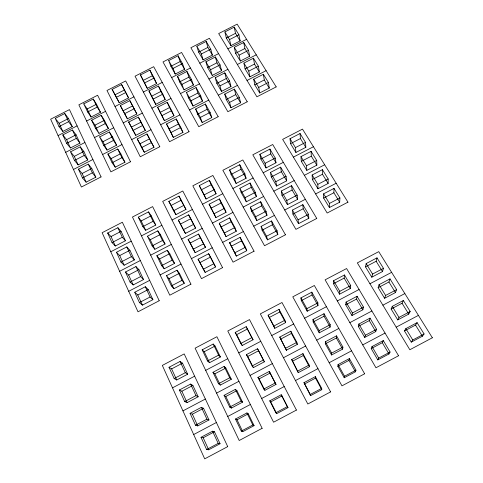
<?xml version="1.0" encoding="UTF-8"?>
<svg xmlns="http://www.w3.org/2000/svg" width="483" height="483" viewBox="0 0 483 483"><rect width="100%" height="100%" fill="white"/><g stroke="black" fill="none" stroke-linecap="round" stroke-linejoin="round"><path stroke-width="0.72" d="M328.132 183.449L328.174 178.982L322.409 169.666L312.145 174.997L312.356 179.501L317.971 188.738L328.132 183.449L322.457 174.248L322.409 169.666M329.412 207.551L329.472 203.415L323.628 193.822L334.007 188.412L339.917 197.964L339.694 202.184L329.412 207.551L323.658 198.084L323.628 193.822M339.694 202.184L333.88 192.759L334.007 188.412M330.149 327.045L330.227 324.703L324.008 313.709L312.966 319.535L313.177 321.956L319.227 332.823L330.149 327.045L324.039 316.226L324.008 313.709M333.463 283.726L333.596 280.701L344.464 274.984L350.724 285.562L350.308 288.52L339.549 294.189L333.463 283.726L344.15 278.105L344.464 274.984M331.561 354.987L331.664 353.097L325.343 341.759L336.53 335.842L342.918 347.132L342.622 349.124L331.561 354.987L325.349 343.83L325.343 341.759M339.549 294.189L339.784 291.321L333.596 280.701M342.622 349.124L336.349 338.015L336.53 335.842M337.846 366.295L338.064 364.587L349.39 358.573L355.959 370.171L355.434 371.795L344.222 377.748L337.846 366.295L348.986 360.384L349.39 358.573M345.719 304.785L346.063 302.08L357.064 296.272L363.494 307.128L362.86 309.766L351.968 315.52L345.719 304.785L356.539 299.074L357.064 296.272M351.968 315.52L352.421 312.978L346.063 302.08M365.498 266.876L366.162 263.573L376.994 257.874L383.46 268.319L382.5 271.561L371.783 277.206L365.498 266.876L376.148 261.267L376.994 257.874M344.222 377.748L344.554 376.233L338.064 364.587M358.301 326.399L358.863 324.027L370.008 318.128L376.607 329.279L375.738 331.573L364.713 337.418L358.301 326.399L369.254 320.597L370.008 318.128M371.783 277.206L372.562 274.06L366.162 263.573M378.147 287.675L379.04 284.68L390.004 278.896L396.64 289.619L395.45 292.547L384.595 298.283L378.147 287.675L388.93 281.987L390.004 278.896M364.713 337.418L365.396 335.22L376.607 329.279M384.595 298.283L385.603 295.451L396.64 289.619M371.216 348.587L372.013 346.571L383.303 340.581L390.083 352.035L388.972 353.967L377.803 359.901L371.216 348.587L382.313 342.695L383.303 340.581M391.133 309.023L392.262 306.361L403.365 300.486L410.182 311.493L408.739 314.089L397.75 319.909L391.133 309.023L402.049 303.246L403.365 300.486M397.75 319.909L399 317.416L410.182 311.493M377.803 359.901L378.72 358.072L390.083 352.035M404.464 330.94L405.835 328.621L417.089 322.656L424.086 333.964L422.39 336.21L411.262 342.121L404.464 330.94L415.519 325.077L417.089 322.656M411.262 342.121L412.766 339.984L424.086 333.964M201.025 437.296L212.52 431.198L214.476 431.766L220.061 443.738L208.692 449.782L206.615 449.534L201.025 437.296L203.18 437.761L214.476 431.766M235.469 419.021L246.928 412.941L248.286 413.822L254.088 425.656L242.762 431.675L241.289 431.108L235.469 419.021L237.032 419.793L242.762 431.675M269.792 400.812L281.209 394.756L281.975 395.945L287.989 407.64L276.705 413.635L275.835 412.748L269.792 400.812L270.758 401.898L276.705 413.635M303.988 382.663L315.363 376.631L321.702 388.374L321.775 389.684L310.527 395.662L303.988 382.663L310.255 394.454L310.527 395.662M237.032 419.793L248.286 413.822M270.758 401.898L281.975 395.945M304.362 384.063L315.538 378.135L315.363 376.631M206.615 449.534L218.189 443.382L220.061 443.738M241.289 431.108L252.82 424.98L254.088 425.656M275.835 412.748L287.325 406.644L287.989 407.64M310.255 394.454L321.702 388.374M344.554 376.233L355.959 370.171M187.09 402.635L198.175 396.778L192.88 385.428L190.604 384.082L179.398 389.992L184.699 401.578L187.09 402.635L181.868 391.236L179.398 389.992M220.302 385.09L231.345 379.258L225.845 368.034L224.136 366.392L212.973 372.284L218.479 383.731L220.302 385.09L214.869 373.824L212.973 372.284M253.388 367.605L264.394 361.791L258.689 350.706L257.542 348.768L246.421 354.637L252.144 365.951L253.388 367.605L247.755 356.472L246.421 354.637M286.365 350.181L297.329 344.391L296.846 342.338L290.838 331.211L279.754 337.056L286.365 350.181L279.754 337.056M182.948 410.882L205.378 399.024M216.571 393.108L238.916 381.292M250.073 375.394L272.34 363.627M283.455 357.746L305.642 346.015M316.715 340.159L338.825 328.47M349.861 322.638L371.892 310.992M382.892 305.178L404.845 293.567M190.067 413.327L201.411 407.32L203.536 408.286L208.97 419.944L197.746 425.897L195.506 425.227L190.067 413.327L192.385 414.191L197.746 425.897M224.07 395.335L235.378 389.352L236.918 390.626L242.563 402.146L231.381 408.075L229.733 407.097L224.07 395.335L225.803 396.507L231.381 408.075M257.946 377.41L269.218 371.451L270.178 373.027L276.034 384.408L264.889 390.312L263.833 389.032L257.946 377.41L259.105 378.883L264.889 390.312M291.708 359.551L302.932 353.616L309.108 365.045L309.392 366.736L298.283 372.616L291.708 359.551L298.283 372.616M192.385 414.191L203.536 408.286M225.803 396.507L236.918 390.626M259.105 378.883L270.178 373.027M292.287 361.326L303.318 355.488L302.932 353.616M325.349 343.83L336.349 338.015M195.506 425.227L206.929 419.178L208.97 419.944M229.733 407.097L241.114 401.071L242.563 402.146M263.833 389.032L275.171 383.025L276.034 384.408M297.806 371.029L309.108 365.045M331.664 353.097L342.918 347.132M193.683 434.543L216.396 422.498M227.734 416.485L250.369 404.482M261.671 398.493L284.221 386.533M295.481 380.562L317.953 368.644M329.171 362.697L351.564 350.827M362.739 344.898L385.048 333.071M396.187 327.166L418.417 315.375M174.176 378.551L185.303 372.689L187.658 374.216L176.712 379.982L174.176 378.551L169.014 367.267L180.081 361.453L182.502 363.156L187.658 374.216M207.533 360.982L218.624 355.144L220.417 356.961L209.507 362.703L207.533 360.982L202.166 349.837L213.184 344.035L215.056 346.027L220.417 356.961M240.769 343.473L251.824 337.653L253.056 339.76L242.188 345.49L240.769 343.473L235.191 332.461L246.179 326.683L253.056 339.76M274.755 328.331L273.891 326.031L284.904 320.229L279.053 309.392L268.107 315.145L274.755 328.331L285.586 322.62L284.904 320.229M307.206 311.227L306.898 308.643L317.874 302.865L311.813 292.161L300.909 297.896L301.32 300.643L307.206 311.227L318.001 305.54L317.874 302.865M339.784 291.321L350.724 285.562M372.562 274.06L383.46 268.319M172.497 387.849L194.643 376.172M205.698 370.346L227.765 358.718M238.777 352.91L260.766 341.318M271.742 335.534L293.652 323.978M304.592 318.212L326.423 306.705M337.321 300.957L359.08 289.486M369.942 283.762L391.622 272.334M181.868 391.236L192.88 385.428M214.869 373.824L225.845 368.034M247.755 356.472L258.689 350.706M280.52 339.187L291.418 333.433L290.838 331.211M313.177 321.956L324.039 316.226M184.699 401.578L195.971 395.625L198.175 396.778M218.479 383.731L229.715 377.797L231.345 379.258M252.144 365.951L263.344 360.034L264.394 361.791M285.688 348.231L296.846 342.338M319.227 332.823L319.112 330.571L330.227 324.703M352.421 312.978L363.494 307.128M169.014 367.267L171.628 368.879L182.502 363.156M202.166 349.837L204.218 351.733L215.056 346.027M235.191 332.461L236.694 334.641L247.495 328.959M269.061 317.615L279.826 311.952L279.053 309.392M301.32 300.643L312.042 294.998L311.813 292.161M125.483 272.014L128.635 275.032L138.935 269.677L143.536 279.554L133.175 284.946L130.078 282.066L125.483 272.014L135.952 266.574L138.935 269.677M156.848 255.712L159.505 258.985L169.774 253.641L174.556 263.404L164.226 268.783L161.636 265.644L156.848 255.712L167.281 250.291L169.774 253.641M188.116 239.459L190.272 242.979L200.505 237.66L205.474 247.308L195.18 252.669L188.116 239.459L198.513 234.056L200.505 237.66M220.942 227.034L231.146 221.733L229.642 217.881L219.276 223.267L220.942 227.034L226.026 236.604L236.29 231.266L234.859 227.541L229.642 217.881M251.516 211.137L261.683 205.855L260.663 201.755L250.333 207.122L251.516 211.137L256.775 220.598L267.002 215.273L266.067 211.3L260.663 201.755M281.981 195.295L292.118 190.024L291.587 185.683L281.293 191.033L281.981 195.295L287.427 204.641L297.619 199.334L297.172 195.114L291.587 185.683M312.356 179.501L322.457 174.248M130.078 282.066L140.607 276.59L143.536 279.554M161.636 265.644L172.129 260.186L174.556 263.404M193.085 249.276L203.548 243.837L205.474 247.308M226.026 236.604L224.432 232.969L234.859 227.541M256.775 220.598L255.676 216.71L266.067 211.3M287.427 204.641L286.811 200.505L297.172 195.114M317.971 188.738L317.85 184.355L328.174 178.982M128.701 291.291L149.658 280.375M160.114 274.93L180.998 264.05M191.425 258.622L212.236 247.779M222.627 242.369L243.378 231.562M253.732 226.165L274.41 215.4M284.728 210.02L305.341 199.286M315.628 193.931L336.168 183.232M134.733 292.251L145.323 286.727L148.196 289.552L152.918 299.671L142.431 305.147L139.442 302.557L134.733 292.251L137.776 294.986L142.431 305.147M166.478 275.708L177.038 270.202L179.398 273.287L184.301 283.292L173.85 288.743L171.38 285.894L166.478 275.708L169.008 278.703L173.85 288.743M198.121 259.22L208.644 253.738L210.497 257.071L215.587 266.96L205.172 272.4L198.121 259.22L205.172 272.4M229.654 242.786L240.142 237.322L245.491 247.23L246.771 250.683L236.386 256.105L229.654 242.786L236.386 256.105M261.08 226.412L271.537 220.966L277.073 230.753L277.846 234.466L267.497 239.864L262.106 230.174L261.08 226.412L266.556 236.241L267.497 239.864M292.408 210.093L302.823 204.665L308.546 214.331L308.818 218.298L298.506 223.677L292.933 214.102L292.408 210.093L298.065 219.801L298.506 223.677M137.776 294.986L148.196 289.552M169.008 278.703L179.398 273.287M200.143 262.468L210.497 257.071M231.176 246.294L241.494 240.914L240.142 237.322M262.106 230.174L272.394 224.812L271.537 220.966M292.933 214.102L303.185 208.759L302.823 204.665M323.658 198.084L333.88 192.759M139.442 302.557L150.098 296.997L152.918 299.671M171.38 285.894L182.006 280.351L184.301 283.292M203.216 269.285L213.8 263.766L215.587 266.96M234.937 252.736L245.491 247.23M266.556 236.241L277.073 230.753M298.065 219.801L308.546 214.331M329.472 203.415L339.917 197.964M112.032 242.587L122.314 237.262L125.459 240.763L115.334 246.004L112.032 242.587L107.661 233.011L117.882 227.728L121.076 231.351L125.459 240.763M142.847 226.63L153.099 221.323L155.761 225.06L145.673 230.288L142.847 226.63L138.295 217.169L148.486 211.898L151.203 215.762L155.761 225.06M173.566 210.721L183.781 205.432L185.967 209.411L175.909 214.621L173.566 210.721L168.833 201.375L178.994 196.122L185.967 209.411M206.054 199.008L204.182 194.866L214.367 189.596L209.399 180.394L199.274 185.629L206.054 199.008L216.082 193.816L214.367 189.596M236.102 183.443L234.702 179.066L244.857 173.808L239.713 164.721L229.618 169.938L231.085 174.429L236.102 183.443L246.095 178.263L244.857 173.808M266.048 167.927L265.125 163.314L275.238 158.074L269.925 149.096L259.86 154.294L260.868 159.016L266.048 167.927L276.01 162.765L275.238 158.074M295.904 152.459L295.445 147.617L305.528 142.394L300.04 133.519L290.011 138.706L290.555 143.656L295.904 152.459L305.836 147.315L305.528 142.394M110.77 251.758L131.237 241.156M141.453 235.861L161.853 225.289M172.033 220.013L192.367 209.471M202.516 204.212L222.784 193.707M232.903 188.467L253.104 177.998M263.187 172.769L283.322 162.336M293.374 157.126L313.449 146.723M116.463 252.277L126.806 246.91L129.897 250.285L134.389 259.92L124.149 265.239L120.943 262.082L116.463 252.277L119.718 255.567L124.149 265.239M147.46 236.205L157.772 230.856L160.374 234.472L165.047 244L154.838 249.3L152.127 245.895L147.46 236.205L150.225 239.737L154.838 249.3M178.36 220.188L188.636 214.857L190.755 218.714L195.603 228.133L185.43 233.416L178.36 220.188L185.43 233.416M209.157 204.218L219.397 198.905L224.486 208.336L226.062 212.315L215.919 217.579L209.157 204.218L215.919 217.579M239.852 188.304L250.061 183.009L255.332 192.325L256.425 196.545L246.312 201.797L241.174 192.56L239.852 188.304L245.062 197.656L246.312 201.797M270.444 172.443L280.623 167.166L286.069 176.367L286.685 180.829L276.608 186.064L271.301 176.941L270.444 172.443L275.835 181.68L276.608 186.064M300.945 156.631L311.088 151.372L316.709 160.465L316.848 165.162L306.808 170.378L301.326 161.364L300.945 156.631L306.512 165.76L306.808 170.378M119.718 255.567L129.897 250.285M150.225 239.737L160.374 234.472M180.642 223.961L190.755 218.714M210.956 208.239L221.039 203.005L219.397 198.905M241.174 192.56L251.226 187.35L250.061 183.009M271.301 176.941L281.317 171.743L280.623 167.166M301.326 161.364L311.312 156.184L311.088 151.372M120.943 262.082L131.352 256.684L134.389 259.92M152.127 245.895L162.499 240.516L165.047 244M183.208 229.763L193.544 224.396L195.603 228.133M214.186 213.685L224.486 208.336M245.062 197.656L255.332 192.325M275.835 181.68L286.069 176.367M306.512 165.76L316.709 160.465M119.627 271.283L140.336 260.524M150.672 255.151L171.308 244.428M181.608 239.079L202.184 228.393M212.448 223.055L232.951 212.405M243.191 207.086L263.627 196.466M273.825 191.171L294.195 180.588M304.368 175.305L324.673 164.757M107.661 233.011L111.012 236.561L121.076 231.351M138.295 217.169L141.169 220.954L151.203 215.762M168.833 201.375L171.236 205.396L181.24 200.222M201.212 189.885L211.18 184.729L209.399 180.394M231.085 174.429L241.023 169.285L239.713 164.721M260.868 159.016L270.77 153.89L269.925 149.096M290.555 143.656L300.426 138.543L300.04 133.519M82.484 177.937L92.362 172.866L95.827 177.176L86.095 182.182L82.484 177.937L78.463 169.135L88.286 164.093L91.782 168.513L95.827 177.176M112.092 162.735L121.939 157.675L124.952 162.21L115.256 167.196L112.092 162.735L107.902 154.029L117.695 149.006L120.756 153.642L124.952 162.21M141.604 147.575L151.421 142.533L153.992 147.285L144.326 152.254L141.604 147.575L137.244 138.971L147.007 133.966L153.992 147.285M173.306 137.359L171.024 132.469L180.805 127.44L176.235 118.975L166.502 123.968L173.306 137.359L182.948 132.408L180.805 127.44M202.196 122.513L200.348 117.405L210.105 112.394L205.372 104.026L195.669 109.001L197.577 114.205L202.196 122.513L211.808 117.574L210.105 112.394M231.001 107.709L229.588 102.39L239.314 97.397L234.418 89.126L224.746 94.088L226.219 99.504L231.001 107.709L240.582 102.788L239.314 97.397M259.715 92.953L258.731 87.423L268.427 82.442L263.374 74.273L253.732 79.218L254.782 84.839L259.715 92.953L269.266 88.045L268.427 82.442M70.421 147.967L79.937 143.095L76.079 134.811L72.426 129.999L62.82 134.908L66.666 143.318L70.421 147.967L66.612 139.653L62.82 134.908M98.949 133.368L108.44 128.514L104.425 120.327L101.195 115.31L91.613 120.201L95.616 128.514L98.949 133.368L94.988 125.151L91.613 120.201M127.391 118.818L136.852 113.976L132.686 105.88L129.873 100.663L120.321 105.542L127.391 118.818L120.321 105.542M155.743 104.31L165.18 99.48L162.831 94.149L158.46 86.059L148.939 90.919L155.743 104.31L148.939 90.919M184.017 89.844L193.423 85.032L191.491 79.49L186.963 71.496L177.472 76.344L179.598 81.905L184.017 89.844L181.946 84.374L177.472 76.344M212.206 75.42L221.582 70.621L220.061 64.885L215.382 56.982L205.921 61.818L207.636 67.572L212.206 75.42L210.546 69.745L205.921 61.818M240.305 61.039L249.657 56.257L248.546 50.317L243.716 42.51L234.285 47.328L235.589 53.287L240.305 61.039L239.061 55.165L234.285 47.328M65.676 152.338L84.905 142.497M94.505 137.583L113.68 127.772M123.25 122.869L142.364 113.088M151.91 108.204L170.964 98.454M180.479 93.587L199.473 83.861M208.958 79.007L227.904 69.317M237.358 64.474L256.244 54.808M70.554 151.825L80.269 146.85L83.843 151.475L87.791 159.945L78.168 164.878L74.485 160.428L70.554 151.825L74.273 156.377L78.168 164.878M99.667 136.924L109.351 131.962L112.497 136.798L116.602 145.172L107.009 150.092L103.76 145.425L99.667 136.924L102.957 141.682L107.009 150.092M128.689 122.066L138.343 117.121L141.066 122.163L145.329 130.44L135.759 135.349L128.689 122.066L135.759 135.349M157.621 107.256L167.245 102.33L171.713 110.601L173.965 115.757L164.425 120.647L157.621 107.256L164.425 120.647M186.468 92.488L196.062 87.574L200.693 95.755L202.51 101.116L193.007 105.994L188.485 97.874L186.468 92.488L191.045 100.699L193.007 105.994M215.225 77.769L224.794 72.873L229.576 80.951L230.977 86.523L221.498 91.384L216.825 83.36L215.225 77.769L219.958 85.883L221.498 91.384M243.897 63.092L253.43 58.214L258.375 66.195L259.353 71.973L249.904 76.815L245.074 68.888L243.897 63.092L248.781 71.11L249.904 76.815M74.273 156.377L83.843 151.475M102.957 141.682L112.497 136.798M131.551 127.035L141.066 122.163M160.06 112.43L169.545 107.576L167.245 102.33M188.485 97.874L197.939 93.032L196.062 87.574M216.825 83.36L226.249 78.53L224.794 72.873M245.074 68.888L254.475 64.07L253.43 58.214M74.485 160.428L84.253 155.423L87.791 159.945M103.76 145.425L113.499 140.438L116.602 145.172M132.94 130.47L142.648 125.495L145.329 130.44M162.034 115.564L171.713 110.601M191.045 100.699L200.693 95.755M219.958 85.883L229.576 80.951M248.781 71.11L258.375 66.195M73.446 169.479L92.893 159.505M102.601 154.524L121.982 144.586M131.66 139.623L150.986 129.71M160.634 124.759L179.899 114.882M189.517 109.949L208.722 100.096M218.31 95.181L237.461 85.358M247.018 80.456L266.109 70.663M78.463 169.135L82.11 173.482L91.782 168.513M107.902 154.029L111.108 158.593L120.756 153.642M137.244 138.971L140.016 143.753L149.633 138.814M168.839 128.955L178.426 124.034L176.235 118.975M197.577 114.205L207.135 109.297L205.372 104.026M226.219 99.504L235.752 94.608L234.418 89.126M254.782 84.839L264.279 79.961L263.374 74.273M55.267 118.377L64.77 113.529L68.489 118.522L72.263 126.624L62.844 131.43L59.023 126.594L55.267 118.377L59.119 123.304L62.844 131.43M83.746 103.857L93.219 99.027L96.528 104.219L100.458 112.231L91.07 117.025L87.658 111.984L83.746 103.857L87.194 108.983L91.07 117.025M112.141 89.385L121.589 84.567L124.493 89.959L128.563 97.874L119.204 102.656L112.141 89.385L119.204 102.656M140.456 74.956L149.875 70.15L154.143 78.059L156.589 83.565L147.261 88.329L140.456 74.956L147.261 88.329M168.682 60.568L178.07 55.78L182.496 63.593L184.536 69.298L175.226 74.05L170.91 66.286L168.682 60.568L173.053 68.411L175.226 74.05M196.822 46.223L206.187 41.447L210.757 49.175L212.393 55.074L203.12 59.807L198.646 52.134L196.822 46.223L201.345 53.975L203.12 59.807M224.885 31.92L234.219 27.163L238.94 34.794L240.172 40.892L230.922 45.613L226.31 38.024L224.885 31.92L229.558 39.582L230.922 45.613M59.119 123.304L68.489 118.522M87.194 108.983L96.528 104.219M115.177 94.71L124.493 89.959M143.083 80.474L152.368 75.74L149.875 70.15M170.91 66.286L180.165 61.564L178.07 55.78M198.646 52.134L207.877 47.425L206.187 41.447M226.31 38.024L235.511 33.333L234.219 27.163M59.023 126.594L68.574 121.722L72.263 126.624M87.658 111.984L97.186 107.123L100.458 112.231M116.21 97.415L125.707 92.567L128.563 97.874M144.677 82.895L154.143 78.059M173.053 68.411L182.496 63.593M201.345 53.975L210.757 49.175M229.558 39.582L238.94 34.794M58.075 135.584L77.099 125.87M86.596 121.022L105.56 111.332M115.026 106.502L133.936 96.842M143.373 92.024L162.228 82.394M171.64 77.588L190.435 67.988M199.817 63.201L218.558 53.631M227.91 48.849L246.596 39.31M66.612 139.653L76.079 134.811M94.988 125.151L104.425 120.327M123.274 110.692L132.686 105.88M151.481 96.274L160.863 91.48L158.46 86.059M179.598 81.905L188.956 77.123L186.963 71.496M207.636 67.572L216.964 62.802L215.382 56.982M235.589 53.287L244.887 48.529L243.716 42.51M66.666 143.318L76.326 138.38L79.937 143.095M95.616 128.514L105.246 123.588L108.44 128.514M124.481 113.753L134.081 108.844L136.852 113.976M153.256 99.039L162.831 94.149M181.946 84.374L191.491 79.49M210.546 69.745L220.061 64.885M239.061 55.165L248.546 50.317M235.511 33.333L240.172 40.892M244.887 48.529L249.657 56.257M254.475 64.07L259.353 71.973M264.279 79.961L269.266 88.045M300.426 138.543L305.836 147.315M311.312 156.184L316.848 165.162M376.148 261.267L382.5 271.561M388.93 281.987L395.45 292.547M402.049 303.246L408.739 314.089M415.519 325.077L422.39 336.21M253.732 79.218L258.731 87.423M290.011 138.706L295.445 147.617M312.145 174.997L317.85 184.355M379.04 284.68L385.603 295.451M392.262 306.361L399 317.416M405.835 328.621L412.766 339.984M207.877 47.425L212.393 55.074M216.964 62.802L221.582 70.621M226.249 78.53L230.977 86.523M235.752 94.608L240.582 102.788M270.77 153.89L276.01 162.765M281.317 171.743L286.685 180.829M292.118 190.024L297.619 199.334M303.185 208.759L308.818 218.298M344.15 278.105L350.308 288.52M356.539 299.074L362.86 309.766M369.254 320.597L375.738 331.573M382.313 342.695L388.972 353.967M224.746 94.088L229.588 102.39M259.86 154.294L265.125 163.314M281.293 191.033L286.811 200.505M358.863 324.027L365.396 335.22M372.013 346.571L378.72 358.072M180.165 61.564L184.536 69.298M188.956 77.123L193.423 85.032M197.939 93.032L202.51 101.116M207.135 109.297L211.808 117.574M241.023 169.285L246.095 178.263M251.226 187.35L256.425 196.545M261.683 205.855L267.002 215.273M272.394 224.812L277.846 234.466M312.042 294.998L318.001 305.54M348.986 360.384L355.434 371.795M195.669 109.001L200.348 117.405M229.618 169.938L234.702 179.066M250.333 207.122L255.676 216.71M300.909 297.896L306.898 308.643M312.966 319.535L319.112 330.571M152.368 75.74L156.589 83.565M160.863 91.48L165.18 99.48M169.545 107.576L173.965 115.757M178.426 124.034L182.948 132.408M211.18 184.729L216.082 193.816M221.039 203.005L226.062 212.315M231.146 221.733L236.29 231.266M241.494 240.914L246.771 250.683M279.826 311.952L285.586 322.62M291.418 333.433L297.329 344.391M303.318 355.488L309.392 366.736M315.538 378.135L321.775 389.684M166.502 123.968L171.024 132.469M199.274 185.629L204.182 194.866M219.276 223.267L224.432 232.969M268.107 315.145L273.891 326.031M121.589 84.567L125.707 92.567M129.873 100.663L134.081 108.844M138.343 117.121L142.648 125.495M147.007 133.966L151.421 142.533M178.994 196.122L183.781 205.432M188.636 214.857L193.544 224.396M198.513 234.056L203.548 243.837M208.644 253.738L213.8 263.766M246.179 326.683L251.824 337.653M257.542 348.768L263.344 360.034M269.218 371.451L275.171 383.025M281.209 394.756L287.325 406.644M140.016 143.753L144.326 152.254M171.236 205.396L175.909 214.621M190.272 242.979L195.18 252.669M236.694 334.641L242.188 345.49M93.219 99.027L97.186 107.123M101.195 115.31L105.246 123.588M109.351 131.962L113.499 140.438M117.695 149.006L121.939 157.675M148.486 211.898L153.099 221.323M157.772 230.856L162.499 240.516M167.281 250.291L172.129 260.186M177.038 270.202L182.006 280.351M213.184 344.035L218.624 355.144M224.136 366.392L229.715 377.797M235.378 389.352L241.114 401.071M246.928 412.941L252.82 424.98M111.108 158.593L115.256 167.196M141.169 220.954L145.673 230.288M159.505 258.985L164.226 268.783M204.218 351.733L209.507 362.703M64.77 113.529L68.574 121.722M72.426 129.999L76.326 138.38M80.269 146.85L84.253 155.423M88.286 164.093L92.362 172.866M117.882 227.728L122.314 237.262M126.806 246.91L131.352 256.684M135.952 266.574L140.607 276.59M145.323 286.727L150.098 296.997M180.081 361.453L185.303 372.689M190.604 384.082L195.971 395.625M201.411 407.32L206.929 419.178M212.52 431.198L218.189 443.382M82.11 173.482L86.095 182.182M111.012 236.561L115.334 246.004M128.635 275.032L133.175 284.946M171.628 368.879L176.712 379.982M203.18 437.761L208.692 449.782M227.722 446.612L204.707 458.85L162.324 365.414L184.192 353.918L227.722 446.612M262.142 428.306L239.206 440.502L195.108 348.177L216.897 336.723L262.142 428.306M296.429 410.067L273.583 422.214L227.777 331.006L249.494 319.589L296.429 410.067M330.601 391.894L307.834 403.999L260.331 313.89L281.975 302.515L330.601 391.894M364.641 373.788L341.958 385.851L292.776 296.834L314.342 285.495L364.641 373.788M398.56 355.748L375.961 367.768L325.107 279.838L346.601 268.542L398.56 355.748M432.357 337.774L409.838 349.746L357.329 262.897L378.744 251.637L432.357 337.774M159.215 300.728L138.005 311.801L102.13 232.709L122.356 222.246L159.215 300.728M190.936 284.161L169.799 295.198L132.457 217.03L152.622 206.603L190.936 284.161M222.548 267.654L201.483 278.655L162.686 201.399L182.785 191.008L222.548 267.654M254.058 251.196L233.066 262.16L192.82 185.816L212.858 175.462L254.058 251.196M285.465 234.798L264.539 245.726L222.856 170.288L242.828 159.964L285.465 234.798M316.763 218.455L295.91 229.347L252.802 154.808L272.708 144.514L316.763 218.455M347.953 202.166L327.172 213.021L282.646 139.376L302.491 129.118L347.953 202.166M101.068 176.911L81.404 187.018L50.643 119.204L69.461 109.611L101.068 176.911M130.482 161.787L110.885 171.863L78.856 104.823L97.62 95.26L130.482 161.787M159.807 146.717L140.269 156.758L106.984 90.49L125.695 80.957L159.807 146.717M189.04 131.69L169.563 141.7L135.035 76.193L153.685 66.69L189.04 131.69M218.189 116.705L198.767 126.691L162.994 61.945L181.59 52.466L218.189 116.705M247.242 101.774L227.879 111.724L190.876 47.739L209.417 38.29L247.242 101.774M276.204 86.886L256.908 96.805L218.672 33.569L237.159 24.15L276.204 86.886"/></g></svg>
